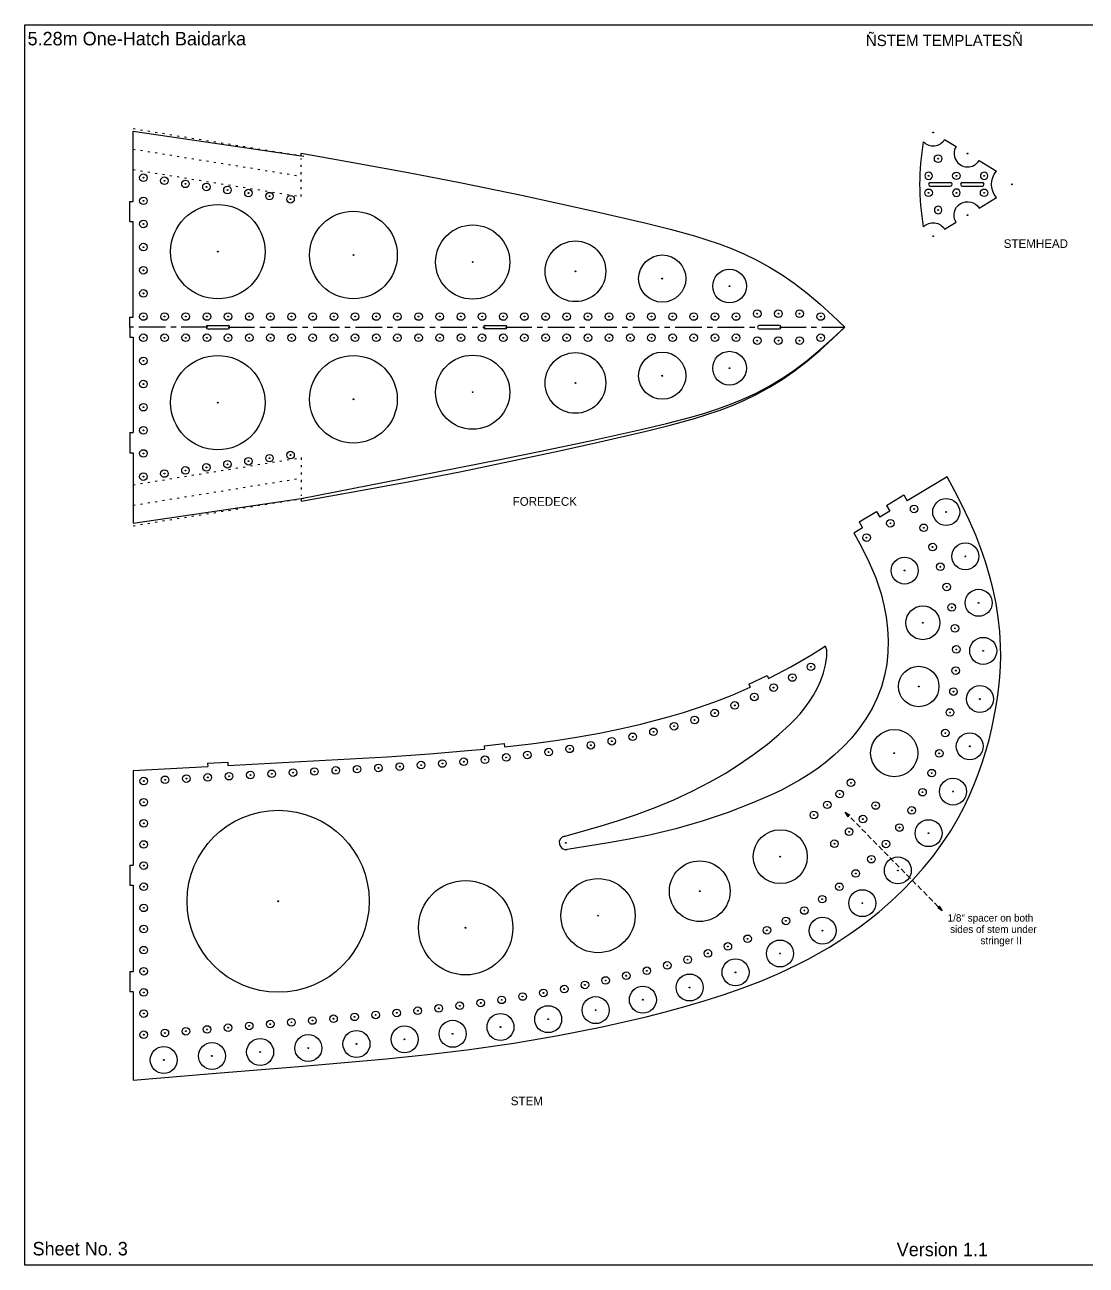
# Model space of a CAD drawing. Extents: x 7.5 to 95.8, y -64.2 to -5.8.
# Drawn here: x 7.5 to 57.5, y -64.2 to -5.8 of the extents above; entities that cross this region are included whole.
import ezdxf

# ---------------------------------------------------------------- set-up
doc = ezdxf.new("R2010")
doc.units = 0
for name, pattern in [('CENTER', [2, 1.25, -0.25, 0.25, -0.25]), ('DOT', [0.25, 0, -0.25]), ('HIDDEN', [0.375, 0.25, -0.125])]:
    doc.linetypes.add(name, pattern=pattern)
for name, color, linetype in [('CENTERS', 7, 'CONTINUOUS'), ('FOREDECK', 7, 'CONTINUOUS'), ('FORMAT', 7, 'CONTINUOUS'), ('MISC_', 7, 'CONTINUOUS'), ('STEM', 7, 'CONTINUOUS'), ('STEMHEAD', 7, 'CONTINUOUS'), ('TEXT', 7, 'CONTINUOUS')]:
    doc.layers.add(name, color=color, linetype=linetype)
doc.styles.get("Standard").update_dxf_attribs({"font": 'txt', "height": 0.2})

msp = doc.modelspace()

# ---------------------------------------------------------------- linework, layer by layer
at = {"layer": 'CENTERS', "color": 3, "linetype": 'CENTER'}
for p, q in [((16.1395, -20.0183, 0.0023), (12.4629, -20.0183, 0.0023)), ((17.092, -20.0183, 0.0023), (29.1976, -20.0183, 0.0023)), ((30.1501, -20.0183, 0.0023), (42.1085, -20.0183, 0.0023)), ((43.061, -20.0183, 0.0023), (46.1422, -20.0183, 0.0023))]:
    msp.add_line(p, q, dxfattribs=at)
at = {"layer": 'CENTERS', "color": 0, "linetype": 'CONTINUOUS'}
for centre in [(50.297, -10.8471), (50.5347, -12.0826), (51.9208, -11.8387), (13.1062, -12.9792, 0.0023), (14.0957, -13.1239, 0.0023), (15.0852, -13.2687, 0.0023), (16.0746, -13.4135, 0.0023), (50.0856, -12.8913), (51.3935, -12.8913), (52.7014, -12.8913), (54.0001, -13.2913), (17.0641, -13.5583, 0.0023), (18.0535, -13.7031, 0.0023), (19.043, -13.8479, 0.0022), (20.0325, -13.9927, 0.0022), (50.0856, -13.6913), (51.3935, -13.6913), (52.7014, -13.6913), (13.1062, -14.069, 0.0007), (50.5347, -14.5001), (13.1062, -15.1589, -0.0009), (51.9208, -14.7439), (50.297, -15.7356), (13.1062, -16.2487, -0.0025), (16.6096, -16.4623, 0.0023), (22.9978, -16.621, 0.0023), (28.6128, -16.9532, 0.0023), (13.1062, -17.3386, -0.0041), (33.4521, -17.3885, 0.0023), (37.5403, -17.7313, 0.0023), (40.7091, -18.0857, 0.0023), (13.1062, -18.4285, -0.0057), (13.1062, -19.5183, 0.0023), (14.1031, -19.5183, -0.0009), (15.1, -19.5183, -0.0008), (16.0969, -19.5183, -0.0007), (17.0937, -19.5183, -0.0006), (18.0906, -19.5183, -0.0005), (19.0875, -19.5183, -0.0004), (20.0844, -19.5183, -0.0003), (21.0812, -19.5183, -0.0002), (22.0781, -19.5183, -0.0001), (23.075, -19.5183), (24.0719, -19.5183, 0.0001), (25.0687, -19.5183, 0.0002), (26.0656, -19.5183, 0.0003), (27.0625, -19.5183, 0.0004), (28.0594, -19.5183, 0.0005), (29.0562, -19.5183, 0.0006), (30.0531, -19.5183, 0.0007), (31.05, -19.5183, 0.0008), (32.0469, -19.5183, 0.0009), (33.0437, -19.5183, 0.001), (34.0406, -19.5183, 0.0011), (35.0375, -19.5183, 0.0012), (36.0344, -19.5183, 0.0013), (37.0312, -19.5183, 0.0014), (38.0281, -19.5183, 0.0015), (39.025, -19.5183, 0.0016), (40.0219, -19.5183, 0.0017), (41.0187, -19.5183, 0.0018), (42.0156, -19.3833, 0.0019), (43.0125, -19.3833, 0.002), (44.0093, -19.3833, 0.0021), (45.0062, -19.5183, 0.0022), (13.1062, -20.5183, 0.0023), (14.1031, -20.5183, -0.0009), (15.1, -20.5183, -0.0008), (16.0969, -20.5183, -0.0007), (17.0937, -20.5183, -0.0006), (18.0906, -20.5183, -0.0005), (19.0875, -20.5183, -0.0004), (20.0844, -20.5183, -0.0003), (21.0812, -20.5183, -0.0002), (22.0781, -20.5183, -0.0001), (23.075, -20.5183), (24.0719, -20.5183, 0.0001), (25.0687, -20.5183, 0.0002), (26.0656, -20.5183, 0.0003), (27.0625, -20.5183, 0.0004), (28.0594, -20.5183, 0.0005), (29.0562, -20.5183, 0.0006), (30.0531, -20.5183, 0.0007), (31.05, -20.5183, 0.0008), (32.0469, -20.5183, 0.0009), (33.0437, -20.5183, 0.001), (34.0406, -20.5183, 0.0011), (35.0375, -20.5183, 0.0012), (36.0344, -20.5183, 0.0013), (37.0312, -20.5183, 0.0014), (38.0281, -20.5183, 0.0015), (39.025, -20.5183, 0.0016), (40.0219, -20.5183, 0.0017), (41.0187, -20.5183, 0.0018), (42.0156, -20.6533, 0.0019), (43.0125, -20.6533, 0.002), (44.0093, -20.6533, 0.0021), (45.0062, -20.5183, 0.0022), (13.1062, -21.6082, -0.0057), (40.7091, -21.9509, 0.0023), (13.1062, -22.698, -0.0041), (33.4521, -22.6481, 0.0023), (37.5403, -22.3053, 0.0023), (28.6128, -23.0834, 0.0023), (13.1062, -23.7879, -0.0025), (16.6096, -23.5743, 0.0023), (22.9978, -23.4156, 0.0023), (13.1062, -24.8777, -0.0009), (13.1062, -25.9676, 0.0007), (19.043, -26.1887, 0.0022), (20.0325, -26.0439, 0.0022), (15.0852, -26.7679, 0.0023), (16.0746, -26.6231, 0.0023), (17.0641, -26.4783, 0.0023), (18.0535, -26.3335, 0.0023), (13.1062, -27.0575, 0.0023), (14.0957, -26.9127, 0.0023), (49.4036, -28.5821, 0.0023), (50.9138, -28.7249, 0.0023), (48.2834, -29.2572, 0.0006), (49.8569, -29.4694, 0.0023), (47.1632, -29.9323, 0.0006), (50.2728, -30.3747, 0.0023), (51.8157, -30.8148, 0.0023), (48.9535, -31.4817, 0.0023), (50.637, -31.302, 0.0023), (50.94, -32.2511, 0.0023), (51.1732, -33.2196, 0.0023), (52.4395, -33.001, 0.0023), (49.8132, -33.9439, 0.0023), (51.3267, -34.2038, 0.0023), (51.39, -35.1978, 0.0023), (52.6556, -35.2645, 0.0023), (44.5417, -36.0169, 0.0023), (51.3613, -36.1935, 0.0023), (43.6702, -36.5201, 0.0023), (42.7832, -36.9956, 0.0023), (49.6194, -36.9422, 0.0023), (51.2567, -37.1842, 0.0023), (40.953, -37.8321, 0.0023), (41.8769, -37.433, 0.0023), (52.5018, -37.5337, 0.0023), (39.062, -38.5203, 0.0023), (40.014, -38.194, 0.0023), (51.0927, -38.1669, 0.0023), (37.1279, -39.0767, 0.0023), (38.0993, -38.8135, 0.0023), (50.8713, -39.1382, 0.0023), (34.1769, -39.7123, 0.0023), (35.1655, -39.5237, 0.0023), (36.1495, -39.3126, 0.0023), (30.1928, -40.2844, 0.0023), (31.1921, -40.165, 0.0023), (32.1895, -40.0309, 0.0023), (33.1847, -39.8806, 0.0023), (48.467, -40.0804, 0.0023), (50.5861, -40.0928, 0.0023), (52.0234, -39.7578, 0.0023), (22.1655, -40.8922, 0.0023), (23.1704, -40.8365, 0.0023), (24.1751, -40.7779, 0.0023), (25.1795, -40.715, 0.0023), (26.1836, -40.6462, 0.0023), (27.1872, -40.5702, 0.0023), (28.19, -40.4856, 0.0023), (29.192, -40.3908, 0.0023), (13.1216, -41.396, 0.0023), (14.1264, -41.3385, 0.0023), (15.1312, -41.2812, 0.0023), (16.136, -41.2241, 0.0023), (17.1408, -41.1673, 0.0023), (18.1457, -41.1111, 0.0023), (19.1506, -41.0554, 0.0023), (20.1555, -41.0005, 0.0023), (21.1605, -40.9464, 0.0023), (46.4291, -41.479, 0.0023), (50.2307, -41.0234, 0.0023), (45.8978, -42.0109, 0.0023), (49.7993, -41.9212, 0.0023), (51.2338, -41.8905, 0.0023), (13.1216, -42.3916, 0.0023), (45.3144, -42.5165, 0.0023), (47.5865, -42.5482, 0.0023), (44.6851, -42.995, 0.0023), (46.9893, -43.1855, 0.0023), (49.291, -42.7779, 0.0023), (13.1216, -43.3871, 0.0023), (46.3424, -43.785, 0.0023), (48.7139, -43.5899, 0.0023), (13.1216, -44.3827, 0.0023), (33.0053, -44.3033, 0.0023), (45.6515, -44.3466, 0.0023), (48.0771, -44.3559, 0.0023), (50.0823, -43.851, 0.0023), (43.0986, -44.9591, 0.0023), (13.1216, -45.3783, 0.0023), (47.3884, -45.0758, 0.0023), (46.6546, -45.7496, 0.0023), (48.6355, -45.6064, 0.0023), (13.1216, -46.3739, 0.0023), (39.3045, -46.5856, 0.0023), (45.8813, -46.3777, 0.0023), (19.4508, -47.0583, 0.0023), (45.0725, -46.9595, 0.0023), (46.963, -47.1483, 0.0023), (13.1216, -47.3694, 0.0023), (34.5155, -47.7363, 0.0023), (44.2322, -47.4948, 0.0023), (13.1216, -48.365, 0.0023), (28.2798, -48.3053, 0.0023), (42.4715, -48.4262, 0.0023), (43.364, -47.9835, 0.0023), (45.0927, -48.4435, 0.0023), (41.5588, -48.8258, 0.0023), (13.1216, -49.3606, 0.0023), (39.6885, -49.5125, 0.0023), (40.63, -49.1864, 0.0023), (37.7784, -50.0801, 0.0023), (38.7372, -49.8088, 0.0023), (13.1216, -50.3562, 0.0023), (34.8745, -50.7882, 0.0023), (35.8459, -50.5663, 0.0023), (36.8141, -50.3311, 0.0023), (40.9915, -50.4075, 0.0023), (13.1216, -51.3517, 0.0023), (31.9436, -51.3747, 0.0023), (32.9231, -51.1922, 0.0023), (33.9002, -50.9967, 0.0023), (38.8299, -51.1202, 0.0023), (28.0045, -51.9797, 0.0023), (28.992, -51.8468, 0.0023), (29.9778, -51.7018, 0.0023), (30.9617, -51.5445, 0.0023), (36.6275, -51.6961, 0.0023), (13.1216, -52.3473, 0.0023), (22.0577, -52.5903, 0.0023), (23.0503, -52.5031, 0.0023), (24.0426, -52.4121, 0.0023), (25.0343, -52.3159, 0.0023), (26.0254, -52.2127, 0.0023), (27.0155, -52.1012, 0.0023), (34.4043, -52.186, 0.0023), (15.1077, -53.1792, 0.0023), (16.1007, -53.0963, 0.0023), (17.0936, -53.0128, 0.0023), (18.0864, -52.9286, 0.0023), (19.0793, -52.8442, 0.0023), (20.0721, -52.7597, 0.0023), (21.0649, -52.6753, 0.0023), (29.9218, -52.9837, 0.0023), (32.1678, -52.6114, 0.0023), (13.1216, -53.3429, 0.0023), (14.1147, -53.2613, 0.0023), (25.4057, -53.5605, 0.0023), (27.6674, -53.3004, 0.0023), (16.3328, -54.3425, 0.0023), (18.602, -54.1576, 0.0023), (20.8712, -53.9732, 0.0023), (23.1395, -53.7787, 0.0023), (14.0641, -54.5324, 0.0023)]:
    msp.add_circle(centre, 0.0198, dxfattribs=at)
at = {"layer": 'FOREDECK', "color": 0, "linetype": 'CONTINUOUS'}
for p, q in [((12.6216, -14.0966, 0.0023), (12.6216, -10.7924, 0.0023)), ((12.6216, -10.7924, 0.0023), (20.5422, -11.9522, 0.0022)), ((20.5422, -11.9522, 0.0022), (20.5422, -11.8278, 0.0022)), ((12.4629, -15.0491, 0.0023), (12.4632, -14.0966, 0.0023)), ((12.4632, -14.0966, 0.0023), (12.6216, -14.0966, 0.0023)), ((12.4629, -15.0491, 0.0023), (12.6216, -15.0491, 0.0023)), ((12.6216, -19.5421, 0.0023), (12.6216, -15.0491, 0.0023)), ((12.4629, -20.0183, 0.0023), (12.4629, -19.5421, 0.0023)), ((12.4629, -19.5421, 0.0023), (12.6216, -19.5421, 0.0023)), ((12.4629, -20.0183, 0.0023), (12.4629, -20.4946, 0.0023)), ((16.1395, -19.9389, 0.0023), (17.092, -19.9389, 0.0023)), ((16.1395, -20.0977, 0.0023), (17.092, -20.0977, 0.0023)), ((29.1976, -19.9389, 0.0023), (30.1501, -19.9389, 0.0023)), ((30.1501, -20.0977, 0.0023), (29.1976, -20.0977, 0.0023)), ((43.061, -19.9389, 0.0023), (42.1085, -19.9389, 0.0023)), ((42.1085, -20.0977, 0.0023), (43.061, -20.0977, 0.0023)), ((12.4629, -20.4946, 0.0023), (12.6216, -20.4946, 0.0023)), ((12.6216, -20.4946, 0.0023), (12.6216, -24.9875, 0.0023)), ((12.4629, -24.9875, 0.0023), (12.6216, -24.9875, 0.0023)), ((12.4629, -24.9875, 0.0023), (12.4632, -25.94, 0.0023)), ((12.4632, -25.94, 0.0023), (12.6216, -25.94, 0.0023)), ((12.6216, -25.94, 0.0023), (12.6216, -29.2443, 0.0023)), ((12.6216, -29.2443, 0.0023), (20.5422, -28.0844, 0.0022)), ((20.5422, -28.0844, 0.0022), (20.5422, -28.2089, 0.0022))]:
    msp.add_line(p, q, dxfattribs=at)
for points in [[(20.5422, -11.8278, 0.0022), (22.7094, -12.2106, 0.0022), (25.5772, -12.7391, 0.0016), (28.0826, -13.2265, 0.0011), (30.9115, -13.8095, 0.0018), (32.4767, -14.1458, 0.0023), (34.3922, -14.5683, 0.0024), (36.789, -15.1234, 0.0022), (37.9182, -15.4039, 0.0021), (39.0565, -15.7186, 0.0022), (39.6423, -15.9, 0.0023), (40.2265, -16.099, 0.0024), (40.8069, -16.3191, 0.0024), (41.3813, -16.5636, 0.0022), (41.9949, -16.8596, 0.0018), (42.5959, -17.1879, 0.0013), (43.1814, -17.5481, 0.0007), (43.7482, -17.9396, 0.0004), (44.3715, -18.4236, 0.0005), (44.9735, -18.938, 0.0009), (45.5614, -19.4729, 0.0016), (46.1422, -20.0183, 0.0023)], [(20.5422, -28.2089, 0.0022), (22.7094, -27.826, 0.0022), (25.5772, -27.2975, 0.0016), (28.0826, -26.8102, 0.0011), (30.9115, -26.2271, 0.0018), (32.4767, -25.8908, 0.0023), (34.3922, -25.4683, 0.0024), (36.789, -24.9132, 0.0022), (37.9182, -24.6327, 0.0021), (39.0565, -24.318, 0.0022), (39.6423, -24.1366, 0.0023), (40.2265, -23.9376, 0.0024), (40.8069, -23.7176, 0.0024), (41.3813, -23.4731, 0.0022), (41.9949, -23.1771, 0.0018), (42.5959, -22.8487, 0.0013), (43.1814, -22.4885, 0.0007), (43.7482, -22.097, 0.0004), (44.3715, -21.613, 0.0005), (44.9735, -21.0987, 0.0009), (45.5614, -20.5638, 0.0016), (46.1422, -20.0183, 0.0023)]]:
    msp.add_polyline3d(points, dxfattribs=at)
for centre, radius in [((13.1062, -12.9792, 0.0023), 0.1786), ((14.0957, -13.1239, 0.0023), 0.1786), ((15.0852, -13.2687, 0.0023), 0.1786), ((16.0746, -13.4135, 0.0023), 0.1786), ((17.0641, -13.5583, 0.0023), 0.1786), ((13.1062, -14.069, 0.0007), 0.1786), ((18.0535, -13.7031, 0.0023), 0.1786), ((19.043, -13.8479, 0.0022), 0.1786), ((20.0325, -13.9927, 0.0022), 0.1786), ((16.6096, -16.4623, 0.0023), 2.2225), ((22.9978, -16.621, 0.0023), 2.0638), ((13.1062, -15.1589, -0.0009), 0.1786), ((28.6128, -16.9532, 0.0023), 1.7463), ((13.1062, -16.2487, -0.0025), 0.1786), ((33.4521, -17.3885, 0.0023), 1.4287), ((37.5403, -17.7313, 0.0023), 1.1113), ((13.1062, -17.3386, -0.0041), 0.1786), ((40.7091, -18.0857, 0.0023), 0.7937), ((13.1062, -18.4285, -0.0057), 0.1786), ((42.0156, -19.3833, 0.0019), 0.1786), ((43.0125, -19.3833, 0.002), 0.1786), ((44.0093, -19.3833, 0.0021), 0.1786), ((13.1062, -19.5183, 0.0023), 0.1786), ((14.1031, -19.5183, -0.0009), 0.1786), ((15.1, -19.5183, -0.0008), 0.1786), ((16.0969, -19.5183, -0.0007), 0.1786), ((17.0937, -19.5183, -0.0006), 0.1786), ((18.0906, -19.5183, -0.0005), 0.1786), ((19.0875, -19.5183, -0.0004), 0.1786), ((20.0844, -19.5183, -0.0003), 0.1786), ((21.0812, -19.5183, -0.0002), 0.1786), ((22.0781, -19.5183, -0.0001), 0.1786), ((23.075, -19.5183), 0.1786), ((24.0719, -19.5183, 0.0001), 0.1786), ((25.0687, -19.5183, 0.0002), 0.1786), ((26.0656, -19.5183, 0.0003), 0.1786), ((27.0625, -19.5183, 0.0004), 0.1786), ((28.0594, -19.5183, 0.0005), 0.1786), ((29.0562, -19.5183, 0.0006), 0.1786), ((30.0531, -19.5183, 0.0007), 0.1786), ((31.05, -19.5183, 0.0008), 0.1786), ((32.0469, -19.5183, 0.0009), 0.1786), ((33.0437, -19.5183, 0.001), 0.1786), ((34.0406, -19.5183, 0.0011), 0.1786), ((35.0375, -19.5183, 0.0012), 0.1786), ((36.0344, -19.5183, 0.0013), 0.1786), ((37.0312, -19.5183, 0.0014), 0.1786), ((38.0281, -19.5183, 0.0015), 0.1786), ((39.025, -19.5183, 0.0016), 0.1786), ((40.0219, -19.5183, 0.0017), 0.1786), ((41.0187, -19.5183, 0.0018), 0.1786), ((45.0062, -19.5183, 0.0022), 0.1786), ((13.1062, -20.5183, 0.0023), 0.1786), ((14.1031, -20.5183, -0.0009), 0.1786), ((15.1, -20.5183, -0.0008), 0.1786), ((16.0969, -20.5183, -0.0007), 0.1786), ((17.0937, -20.5183, -0.0006), 0.1786), ((18.0906, -20.5183, -0.0005), 0.1786), ((19.0875, -20.5183, -0.0004), 0.1786), ((20.0844, -20.5183, -0.0003), 0.1786), ((21.0812, -20.5183, -0.0002), 0.1786), ((22.0781, -20.5183, -0.0001), 0.1786), ((23.075, -20.5183), 0.1786), ((24.0719, -20.5183, 0.0001), 0.1786), ((25.0687, -20.5183, 0.0002), 0.1786), ((26.0656, -20.5183, 0.0003), 0.1786), ((27.0625, -20.5183, 0.0004), 0.1786), ((28.0594, -20.5183, 0.0005), 0.1786), ((29.0562, -20.5183, 0.0006), 0.1786), ((30.0531, -20.5183, 0.0007), 0.1786), ((31.05, -20.5183, 0.0008), 0.1786), ((32.0469, -20.5183, 0.0009), 0.1786), ((33.0437, -20.5183, 0.001), 0.1786), ((34.0406, -20.5183, 0.0011), 0.1786), ((35.0375, -20.5183, 0.0012), 0.1786), ((36.0344, -20.5183, 0.0013), 0.1786), ((37.0312, -20.5183, 0.0014), 0.1786), ((38.0281, -20.5183, 0.0015), 0.1786), ((39.025, -20.5183, 0.0016), 0.1786), ((40.0219, -20.5183, 0.0017), 0.1786), ((41.0187, -20.5183, 0.0018), 0.1786), ((45.0062, -20.5183, 0.0022), 0.1786), ((42.0156, -20.6533, 0.0019), 0.1786), ((43.0125, -20.6533, 0.002), 0.1786), ((44.0093, -20.6533, 0.0021), 0.1786), ((13.1062, -21.6082, -0.0057), 0.1786), ((16.6096, -23.5743, 0.0023), 2.2225), ((22.9978, -23.4156, 0.0023), 2.0638), ((28.6128, -23.0834, 0.0023), 1.7463), ((33.4521, -22.6481, 0.0023), 1.4287), ((37.5403, -22.3053, 0.0023), 1.1113), ((40.7091, -21.9509, 0.0023), 0.7937), ((13.1062, -22.698, -0.0041), 0.1786), ((13.1062, -23.7879, -0.0025), 0.1786), ((13.1062, -24.8777, -0.0009), 0.1786), ((13.1062, -25.9676, 0.0007), 0.1786), ((18.0535, -26.3335, 0.0023), 0.1786), ((19.043, -26.1887, 0.0022), 0.1786), ((20.0325, -26.0439, 0.0022), 0.1786), ((14.0957, -26.9127, 0.0023), 0.1786), ((15.0852, -26.7679, 0.0023), 0.1786), ((16.0746, -26.6231, 0.0023), 0.1786), ((17.0641, -26.4783, 0.0023), 0.1786), ((13.1062, -27.0575, 0.0023), 0.1786)]:
    msp.add_circle(centre, radius, dxfattribs=at)
for centre, start, end in [((16.1395, -20.0183, 0.0023), 90, 270), ((17.092, -20.0183, 0.0023), 270, 90), ((29.1976, -20.0183, 0.0023), 90, 270), ((30.1501, -20.0183, 0.0023), 270, 90), ((42.1085, -20.0183, 0.0023), 90, 270), ((43.061, -20.0183, 0.0023), 270, 90)]:
    msp.add_arc(centre, 0.0794, start, end, dxfattribs=at)
at = {"layer": 'FORMAT', "color": 0, "linetype": 'CONTINUOUS'}
for p, q in [((7.5188, -5.7785), (95.7838, -5.7785)), ((7.5188, -64.1985), (7.5188, -5.7785)), ((95.7838, -64.1985), (7.5188, -64.1985))]:
    msp.add_line(p, q, dxfattribs=at)
at = {"layer": 'MISC_', "color": 6, "linetype": 'DOT'}
for p, q in [((12.6216, -10.6663, 0.0023), (20.6937, -11.9669, 0.0022)), ((12.6216, -11.6311, 0.0023), (20.5422, -12.9073, 0.0022)), ((20.5422, -13.872, 0.0023), (20.5422, -12.0792, 0.0022)), ((12.6216, -12.5959, 0.0023), (20.5422, -13.872, 0.0022)), ((12.6216, -27.4408, 0.0023), (20.5422, -26.1646, 0.0022)), ((20.5422, -26.1646, 0.0023), (20.5422, -27.9574, 0.0022)), ((12.6216, -28.4055, 0.0023), (20.5422, -27.1294, 0.0022)), ((12.6216, -29.3703, 0.0023), (20.6937, -28.0697, 0.0022))]:
    msp.add_line(p, q, dxfattribs=at)
at = {"layer": 'MISC_', "color": 0, "linetype": 'CONTINUOUS'}
msp.add_polyline3d([(20.5422, -28.0819, 0.0022), (22.1422, -27.7749, 0.0024), (26.9422, -26.8373, 0.0016), (29.9718, -26.2313, 0.0022), (31.7422, -25.8713, 0.0026), (34.1455, -25.3722, 0.0026), (36.5422, -24.8465, 0.0023), (37.7461, -24.5627, 0.0022), (38.9422, -24.2479, 0.0023), (39.5519, -24.0677, 0.0024), (40.1564, -23.8706, 0.0024), (40.7538, -23.6533, 0.0024), (41.3422, -23.4122, 0.0022), (41.968, -23.1207, 0.0018), (42.5783, -22.7976, 0.0013), (43.1706, -22.4435, 0.0007), (43.7422, -22.0586, 0.0004), (44.369, -21.5831, 0.0005), (44.9728, -21.0779, 0.0009), (45.5613, -20.5531, 0.0016), (46.1422, -20.0183, 0.0023)], dxfattribs=at)
at = {"layer": 'STEM', "color": 0, "linetype": 'CONTINUOUS'}
for p, q in [((50.9583, -27.0614, 0.0006), (49.0775, -28.1948, 0.0006)), ((48.0972, -28.4135, 0.0006), (48.913, -27.9218, 0.0006)), ((48.913, -27.9218, 0.0006), (49.0775, -28.1948, 0.0006)), ((48.0972, -28.4135, 0.0006), (48.2617, -28.6865, 0.0006)), ((46.8086, -29.19, 0.0006), (47.6244, -28.6984, 0.0006)), ((46.8086, -29.19, 0.0006), (46.9731, -29.463, 0.0006)), ((47.6244, -28.6984, 0.0006), (47.7889, -28.9714, 0.0006)), ((48.2617, -28.6865, 0.0006), (47.7889, -28.9714, 0.0006)), ((48.2617, -28.6865, 0.0006), (47.7889, -28.9714, 0.0006)), ((46.9731, -29.463, 0.0006), (46.5567, -29.714, 0.0006)), ((41.6213, -36.8365, 0.0023), (42.4805, -36.4253, 0.0023)), ((42.4805, -36.4253, 0.0023), (42.5519, -36.5674, 0.0023)), ((41.6213, -36.8365, 0.0023), (41.6871, -36.9813, 0.0023)), ((29.1501, -39.7356, 0.0023), (30.0973, -39.635, 0.0023)), ((30.0973, -39.635, 0.0023), (30.1147, -39.792, 0.0023)), ((29.1501, -39.7356, 0.0023), (29.1669, -39.8935, 0.0023)), ((16.1272, -40.5546, 0.0023), (17.0782, -40.5009, 0.0023)), ((16.1272, -40.5546, 0.0023), (16.1354, -40.7113, 0.0023)), ((17.0782, -40.5009, 0.0023), (17.0866, -40.6613, 0.0023)), ((12.6216, -40.896, 0.0023), (12.6216, -45.3525, 0.0023)), ((12.4624, -45.3525, 0.0023), (12.4624, -46.305, 0.0023)), ((12.4624, -45.3525, 0.0023), (12.6216, -45.3525, 0.0023)), ((12.4624, -46.305, 0.0023), (12.6216, -46.305, 0.0023)), ((12.6216, -46.305, 0.0023), (12.6216, -50.3619, 0.0023)), ((12.4624, -50.3619, 0.0023), (12.4624, -51.3144, 0.0023)), ((12.4624, -50.3619, 0.0023), (12.6216, -50.3619, 0.0023)), ((12.4624, -51.3144, 0.0023), (12.6216, -51.3144, 0.0023)), ((12.6216, -51.3144, 0.0023), (12.6216, -55.4817, 0.0023))]:
    msp.add_line(p, q, dxfattribs=at)
for points in [[(12.6216, -55.4817, 0.0023), (16.3437, -55.174, 0.0023), (20.6117, -54.8194, 0.0023), (22.5763, -54.6524, 0.0023), (24.5398, -54.4731, 0.0023), (26.5004, -54.2711, 0.0023), (28.4565, -54.0357, 0.0023), (30.5485, -53.7357, 0.0023), (32.6327, -53.3817, 0.0023), (33.6717, -53.1834, 0.0023), (34.7085, -52.9703, 0.0023), (35.743, -52.742, 0.0023), (36.7752, -52.4981, 0.0023), (37.6931, -52.2667, 0.0023), (38.6073, -52.0196, 0.0023), (39.5157, -51.7539, 0.0023), (40.4166, -51.4665, 0.0023), (41.308, -51.1545, 0.0023), (42.188, -50.815, 0.0023), (43.0547, -50.445, 0.0023), (43.9062, -50.0416, 0.0023), (44.4151, -49.7791, 0.0023), (44.9172, -49.503, 0.0023), (45.4117, -49.2131, 0.0023), (45.8982, -48.9093, 0.0023), (46.376, -48.5914, 0.0023), (46.8444, -48.2593, 0.0023), (47.303, -47.9127, 0.0023), (47.7512, -47.5515, 0.0023), (48.3035, -47.0722, 0.0023), (48.8359, -46.5698, 0.0023), (49.3463, -46.045, 0.0023), (49.8327, -45.4984, 0.0023), (50.2929, -44.9307, 0.0023), (50.7249, -44.3425, 0.0023), (51.1265, -43.7345, 0.0023), (51.4958, -43.1075, 0.0023), (51.7576, -42.6109, 0.0023), (51.9995, -42.1043, 0.0023), (52.222, -41.5886, 0.0023), (52.4256, -41.0646, 0.0023), (52.611, -40.5334, 0.0023), (52.7787, -39.9958, 0.0023), (52.9294, -39.4527, 0.0023), (53.0634, -38.9051, 0.0023), (53.2572, -37.9446, 0.0023), (53.3338, -37.4611, 0.0023), (53.3957, -36.9761, 0.0023), (53.4419, -36.4898, 0.0023), (53.4717, -36.0026, 0.0023), (53.4841, -35.515, 0.0023), (53.4783, -35.0272, 0.0023), (53.4397, -34.3594, 0.0023), (53.3668, -33.6935, 0.0023), (53.2615, -33.0309, 0.0023), (53.1252, -32.3728, 0.0023), (52.9597, -31.7208, 0.0023), (52.7667, -31.0761, 0.0023), (52.5478, -30.4403, 0.0023), (52.3047, -29.8147, 0.0023), (51.9987, -29.1106, 0.0023), (51.6687, -28.4189, 0.0023), (51.32, -27.7368, 0.0023), (50.9583, -27.0614, 0.0023)], [(46.5645, -29.7086, 0.0023), (46.9403, -30.4019, 0.0023), (47.2871, -31.1081, 0.0023), (47.5925, -31.8327, 0.0023), (47.7258, -32.2036, 0.0023), (47.8441, -32.5813, 0.0023), (47.9811, -33.1185, 0.0023), (48.084, -33.6662, 0.0023), (48.1506, -34.2206, 0.0023), (48.1787, -34.7779, 0.0023), (48.1662, -35.3342, 0.0023), (48.111, -35.8857, 0.0023), (48.0109, -36.4286, 0.0023), (47.8639, -36.9589, 0.0023), (47.665, -37.482, 0.0023), (47.4195, -37.9867, 0.0023), (47.1316, -38.4716, 0.0023), (46.8057, -38.9351, 0.0023), (46.446, -39.3758, 0.0023), (46.0566, -39.7921, 0.0023), (45.6419, -40.1827, 0.0023), (45.206, -40.546, 0.0023), (44.8169, -40.8362, 0.0023), (44.4165, -41.1067, 0.0023), (44.0059, -41.3594, 0.0023), (43.5862, -41.5959, 0.0023), (43.1586, -41.8179, 0.0023), (42.7244, -42.0271, 0.0023), (41.8403, -42.414, 0.0023), (40.6415, -42.8787, 0.0023), (39.4229, -43.2887, 0.0023), (38.1879, -43.6439, 0.0023), (36.9399, -43.9437, 0.0023), (35.9771, -44.1374, 0.0023), (35.0099, -44.3077, 0.0023), (33.0675, -44.6146, 0.0023)], [(32.9074, -44.0012, 0.0023), (34.624, -43.5162, 0.0023), (35.4766, -43.2563, 0.0023), (36.3226, -42.9751, 0.0023), (37.2146, -42.6448, 0.0023), (38.0934, -42.2801, 0.0023), (38.9555, -41.8793, 0.0023), (39.7977, -41.4405, 0.0023), (40.4974, -41.0355, 0.0023), (41.18, -40.602, 0.0023), (41.8451, -40.1405, 0.0023), (42.4925, -39.6516, 0.0023), (43.035, -39.2063, 0.0023), (43.5518, -38.7331, 0.0023), (43.7967, -38.4837, 0.0023), (44.0307, -38.2243, 0.0023), (44.2521, -37.9541, 0.0023), (44.4594, -37.672, 0.0023), (44.6682, -37.3486, 0.0023), (44.8537, -37.0115, 0.0023), (45.0114, -36.662, 0.0023), (45.1367, -36.3019, 0.0023), (45.2293, -35.9191, 0.0023), (45.2877, -35.5254, 0.0023), (45.2987, -35.3789, 0.0023), (45.2877, -35.2352, 0.0023), (45.2575, -35.1314, 0.0023), (45.216, -35.0297, 0.0023)], [(42.5519, -36.5674, 0.0023), (42.6046, -36.5408, 0.0023), (43.5963, -36.0119, 0.0023), (44.5672, -35.4453, 0.0023), (45.216, -35.0456, 0.0023)], [(30.1147, -39.792, 0.0023), (31.3687, -39.642, 0.0023), (32.6199, -39.468, 0.0023), (33.6036, -39.3114, 0.0023), (34.5842, -39.1353, 0.0023), (35.5605, -38.9374, 0.0023), (36.5318, -38.7153, 0.0023), (37.8745, -38.3616, 0.0023), (38.5402, -38.164, 0.0023), (39.2014, -37.9518, 0.0023), (40.0188, -37.6654, 0.0023), (40.8265, -37.3523, 0.0023), (41.6871, -36.9813, 0.0023)], [(17.0866, -40.6613, 0.0023), (20.5136, -40.4812, 0.0023), (24.5846, -40.253, 0.0023), (26.5823, -40.1156, 0.0023), (28.578, -39.9482, 0.0023), (29.1667, -39.8915, 0.0023)], [(12.6216, -40.896, 0.0023), (16.1354, -40.7113, 0.0023)]]:
    msp.add_polyline3d(points, dxfattribs=at)
for centre, radius in [((49.4036, -28.5821, 0.0023), 0.1786), ((50.9138, -28.7249, 0.0023), 0.635), ((48.2834, -29.2572, 0.0006), 0.1786), ((47.1632, -29.9323, 0.0006), 0.1786), ((49.8569, -29.4694, 0.0023), 0.1786), ((50.2728, -30.3747, 0.0023), 0.1786), ((51.8157, -30.8148, 0.0023), 0.635), ((48.9535, -31.4817, 0.0023), 0.635), ((50.637, -31.302, 0.0023), 0.1786), ((50.94, -32.2511, 0.0023), 0.1786), ((52.4395, -33.001, 0.0023), 0.635), ((49.8132, -33.9439, 0.0023), 0.7937), ((51.1732, -33.2196, 0.0023), 0.1786), ((51.3267, -34.2038, 0.0023), 0.1786), ((51.39, -35.1978, 0.0023), 0.1786), ((52.6556, -35.2645, 0.0023), 0.635), ((44.5417, -36.0169, 0.0023), 0.1786), ((49.6194, -36.9422, 0.0023), 0.9525), ((51.3613, -36.1935, 0.0023), 0.1786), ((43.6702, -36.5201, 0.0023), 0.1786), ((41.8769, -37.433, 0.0023), 0.1786), ((42.7832, -36.9956, 0.0023), 0.1786), ((51.2567, -37.1842, 0.0023), 0.1786), ((52.5018, -37.5337, 0.0023), 0.635), ((40.953, -37.8321, 0.0023), 0.1786), ((39.062, -38.5203, 0.0023), 0.1786), ((40.014, -38.194, 0.0023), 0.1786), ((51.0927, -38.1669, 0.0023), 0.1786), ((36.1495, -39.3126, 0.0023), 0.1786), ((37.1279, -39.0767, 0.0023), 0.1786), ((38.0993, -38.8135, 0.0023), 0.1786), ((48.467, -40.0804, 0.0023), 1.1113), ((50.8713, -39.1382, 0.0023), 0.1786), ((52.0234, -39.7578, 0.0023), 0.635), ((33.1847, -39.8806, 0.0023), 0.1786), ((34.1769, -39.7123, 0.0023), 0.1786), ((35.1655, -39.5237, 0.0023), 0.1786), ((28.19, -40.4856, 0.0023), 0.1786), ((29.192, -40.3908, 0.0023), 0.1786), ((30.1928, -40.2844, 0.0023), 0.1786), ((31.1921, -40.165, 0.0023), 0.1786), ((32.1895, -40.0309, 0.0023), 0.1786), ((50.5861, -40.0928, 0.0023), 0.1786), ((19.1506, -41.0554, 0.0023), 0.1786), ((20.1555, -41.0005, 0.0023), 0.1786), ((21.1605, -40.9464, 0.0023), 0.1786), ((22.1655, -40.8922, 0.0023), 0.1786), ((23.1704, -40.8365, 0.0023), 0.1786), ((24.1751, -40.7779, 0.0023), 0.1786), ((25.1795, -40.715, 0.0023), 0.1786), ((26.1836, -40.6462, 0.0023), 0.1786), ((27.1872, -40.5702, 0.0023), 0.1786), ((50.2307, -41.0234, 0.0023), 0.1786), ((13.1216, -41.396, 0.0023), 0.1786), ((14.1264, -41.3385, 0.0023), 0.1786), ((15.1312, -41.2812, 0.0023), 0.1786), ((16.136, -41.2241, 0.0023), 0.1786), ((17.1408, -41.1673, 0.0023), 0.1786), ((18.1457, -41.1111, 0.0023), 0.1786), ((46.4291, -41.479, 0.0023), 0.1786), ((51.2338, -41.8905, 0.0023), 0.635), ((45.8978, -42.0109, 0.0023), 0.1786), ((49.7993, -41.9212, 0.0023), 0.1786), ((13.1216, -42.3916, 0.0023), 0.1786), ((45.3144, -42.5165, 0.0023), 0.1786), ((47.5865, -42.5482, 0.0023), 0.1786), ((49.291, -42.7779, 0.0023), 0.1786), ((13.1216, -43.3871, 0.0023), 0.1786), ((19.4508, -47.0583, 0.0023), 4.2862), ((44.6851, -42.995, 0.0023), 0.1786), ((46.9893, -43.1855, 0.0023), 0.1786), ((50.0823, -43.851, 0.0023), 0.635), ((43.0986, -44.9591, 0.0023), 1.27), ((46.3424, -43.785, 0.0023), 0.1786), ((48.7139, -43.5899, 0.0023), 0.1786), ((13.1216, -44.3827, 0.0023), 0.1786), ((45.6515, -44.3466, 0.0023), 0.1786), ((48.0771, -44.3559, 0.0023), 0.1786), ((47.3884, -45.0758, 0.0023), 0.1786), ((48.6355, -45.6064, 0.0023), 0.635), ((13.1216, -45.3783, 0.0023), 0.1786), ((39.3045, -46.5856, 0.0023), 1.4287), ((28.2798, -48.3053, 0.0023), 2.2225), ((34.5155, -47.7363, 0.0023), 1.7463), ((46.6546, -45.7496, 0.0023), 0.1786), ((13.1216, -46.3739, 0.0023), 0.1786), ((45.8813, -46.3777, 0.0023), 0.1786), ((46.963, -47.1483, 0.0023), 0.635), ((13.1216, -47.3694, 0.0023), 0.1786), ((44.2322, -47.4948, 0.0023), 0.1786), ((45.0725, -46.9595, 0.0023), 0.1786), ((43.364, -47.9835, 0.0023), 0.1786), ((45.0927, -48.4435, 0.0023), 0.635), ((13.1216, -48.365, 0.0023), 0.1786), ((42.4715, -48.4262, 0.0023), 0.1786), ((40.63, -49.1864, 0.0023), 0.1786), ((41.5588, -48.8258, 0.0023), 0.1786), ((43.0864, -49.5177, 0.0023), 0.635), ((13.1216, -49.3606, 0.0023), 0.1786), ((38.7372, -49.8088, 0.0023), 0.1786), ((39.6885, -49.5125, 0.0023), 0.1786), ((13.1216, -50.3562, 0.0023), 0.1786), ((36.8141, -50.3311, 0.0023), 0.1786), ((37.7784, -50.0801, 0.0023), 0.1786), ((40.9915, -50.4075, 0.0023), 0.635), ((33.9002, -50.9967, 0.0023), 0.1786), ((34.8745, -50.7882, 0.0023), 0.1786), ((35.8459, -50.5663, 0.0023), 0.1786), ((38.8299, -51.1202, 0.0023), 0.635), ((13.1216, -51.3517, 0.0023), 0.1786), ((30.9617, -51.5445, 0.0023), 0.1786), ((31.9436, -51.3747, 0.0023), 0.1786), ((32.9231, -51.1922, 0.0023), 0.1786), ((36.6275, -51.6961, 0.0023), 0.635), ((27.0155, -52.1012, 0.0023), 0.1786), ((28.0045, -51.9797, 0.0023), 0.1786), ((28.992, -51.8468, 0.0023), 0.1786), ((29.9778, -51.7018, 0.0023), 0.1786), ((32.1678, -52.6114, 0.0023), 0.635), ((34.4043, -52.186, 0.0023), 0.635), ((13.1216, -52.3473, 0.0023), 0.1786), ((21.0649, -52.6753, 0.0023), 0.1786), ((22.0577, -52.5903, 0.0023), 0.1786), ((23.0503, -52.5031, 0.0023), 0.1786), ((24.0426, -52.4121, 0.0023), 0.1786), ((25.0343, -52.3159, 0.0023), 0.1786), ((26.0254, -52.2127, 0.0023), 0.1786), ((29.9218, -52.9837, 0.0023), 0.635), ((14.1147, -53.2613, 0.0023), 0.1786), ((15.1077, -53.1792, 0.0023), 0.1786), ((16.1007, -53.0963, 0.0023), 0.1786), ((17.0936, -53.0128, 0.0023), 0.1786), ((18.0864, -52.9286, 0.0023), 0.1786), ((19.0793, -52.8442, 0.0023), 0.1786), ((20.0721, -52.7597, 0.0023), 0.1786), ((23.1395, -53.7787, 0.0023), 0.635), ((25.4057, -53.5605, 0.0023), 0.635), ((27.6674, -53.3004, 0.0023), 0.635), ((13.1216, -53.3429, 0.0023), 0.1786), ((16.3328, -54.3425, 0.0023), 0.635), ((18.602, -54.1576, 0.0023), 0.635), ((20.8712, -53.9732, 0.0023), 0.635), ((14.0641, -54.5324, 0.0023), 0.635)]:
    msp.add_circle(centre, radius, dxfattribs=at)
msp.add_arc((33.0053, -44.3033, 0.0023), 0.3175, 103, 281.287, dxfattribs=at)
at = {"layer": 'STEMHEAD', "color": 0, "linetype": 'CONTINUOUS'}
for p, q in [((50.8389, -11.178), (51.3788, -11.5078)), ((52.4627, -12.1697), (53.2773, -12.6672)), ((50.165, -13.212), (51.1175, -13.212)), ((50.165, -13.3707), (51.1175, -13.3707)), ((51.6695, -13.212), (52.622, -13.212)), ((51.6695, -13.3707), (52.622, -13.3707)), ((52.4627, -14.413), (53.2773, -13.9155)), ((50.8389, -15.4046), (51.3788, -15.0749))]:
    msp.add_line(p, q, dxfattribs=at)
for centre in [(50.5347, -12.0826), (51.3935, -12.8913), (50.0856, -13.6913), (52.7014, -13.6913)]:
    msp.add_circle(centre, 0.1786, dxfattribs=at)
at = {"layer": 'STEMHEAD', "color": 0, "linetype": 'CONTINUOUS', "extrusion": (2.21366e-14, -2.86412e-14, -1)}
msp.add_circle((-50.0856, -12.8913), 0.1786, dxfattribs=at)
at = {"layer": 'STEMHEAD', "color": 0, "linetype": 'CONTINUOUS', "extrusion": (2.21539e-14, -2.86412e-14, -1)}
msp.add_circle((-52.7014, -12.8913), 0.1786, dxfattribs=at)
at = {"layer": 'STEMHEAD', "color": 0, "linetype": 'CONTINUOUS', "extrusion": (2.21701e-14, 1.58342e-13, -1)}
msp.add_circle((-51.3935, -13.6913), 0.1786, dxfattribs=at)
at = {"layer": 'STEMHEAD', "color": 0, "linetype": 'CONTINUOUS', "extrusion": (2.21724e-14, -5.02796e-14, -1)}
msp.add_circle((-50.5347, -14.5001), 0.1786, dxfattribs=at)
at = {"layer": 'STEMHEAD', "color": 0, "linetype": 'CONTINUOUS', "extrusion": (1.06675e-14, 9.82936e-31, -1)}
msp.add_arc((-61.5214, -13.2913), 11.8426, 350.301, 9.6986, dxfattribs=at)
at = {"layer": 'STEMHEAD', "color": 0, "linetype": 'CONTINUOUS'}
for centre, radius, start, end in [((50.297, -10.8471), 0.635, 225.023, 328.588), ((51.9208, -11.8387), 0.635, 148.588, 328.588), ((50.165, -13.2913), 0.0794, 90, 270), ((51.1175, -13.2913), 0.0794, 270, 90), ((51.6695, -13.2913), 0.0794, 90, 270), ((52.622, -13.2913), 0.0794, 270, 90)]:
    msp.add_arc(centre, radius, start, end, dxfattribs=at)
at = {"layer": 'STEMHEAD', "color": 0, "linetype": 'CONTINUOUS', "extrusion": (6.55388e-14, -1.30358e-14, -1)}
msp.add_arc((-54.0001, -13.2913), 0.955, 319.186, 40.8136, dxfattribs=at)
at = {"layer": 'STEMHEAD', "color": 0, "linetype": 'CONTINUOUS', "extrusion": (1.03251e-14, -2.68682e-14, -1)}
msp.add_arc((-51.9208, -14.7439), 0.635, 328.588, 148.588, dxfattribs=at)
at = {"layer": 'STEMHEAD', "color": 0, "linetype": 'CONTINUOUS', "extrusion": (2.49763e-14, 3.25459e-14, -1)}
msp.add_arc((-50.297, -15.7356), 0.635, 45.0231, 148.588, dxfattribs=at)
at = {"layer": 'TEXT', "color": 5, "linetype": 'CONTINUOUS'}
for p, q in [((46.1566, -42.8625), (46.3675, -43.0056)), ((46.2968, -43.0051), (46.1566, -42.8625)), ((46.2962, -43.0758), (46.1566, -42.8625)), ((46.1566, -42.8625), (46.1566, -42.8625)), ((46.1566, -42.8625), (46.2968, -43.0051)), ((46.2968, -43.0051), (46.2962, -43.0758)), ((46.3675, -43.0056), (46.2968, -43.0051)), ((46.2968, -43.0051), (46.2968, -43.0051)), ((50.5874, -47.3663), (50.588, -47.2956)), ((50.588, -47.2956), (50.7277, -47.5089)), ((50.7277, -47.5089), (50.5167, -47.3658)), ((50.5167, -47.3658), (50.5874, -47.3663)), ((50.5874, -47.3663), (50.5874, -47.3663)), ((50.5874, -47.3663), (50.7277, -47.5089)), ((50.7277, -47.5089), (50.5874, -47.3663)), ((50.7277, -47.5089), (50.7277, -47.5089))]:
    msp.add_line(p, q, dxfattribs=at)
at = {"layer": 'TEXT', "color": 5, "linetype": 'HIDDEN'}
msp.add_line((46.1566, -42.8625), (50.7277, -47.5089), dxfattribs=at)
at = {"layer": 'TEXT', "color": 0, "linetype": 'CONTINUOUS'}
msp.add_circle((43.0864, -49.5177), 0.0198, dxfattribs=at)

# ---------------------------------------------------------------- texts
at = {"layer": 'FORMAT', "color": 0}
for s, height, p in [(' 5.28m One-Hatch Baidarka', 0.635, (7.413, -6.7461)), ('ÑSTEM TEMPLATESÑ', 0.529167, (47.1307, -6.7789)), ('  Sheet No. 3', 0.635, (7.413, -63.7374)), ('Version 1.1', 0.635, (48.5831, -63.7752))]:
    msp.add_text(s, height=height, dxfattribs=at).set_placement(p)
at = {"layer": 'TEXT', "color": 0}
for s, height, p in [('STEMHEAD', 0.40738, (53.6234, -16.2877)), ('FOREDECK', 0.40738, (30.4962, -28.4321)), ('1/8" spacer on both ', 0.349187, (50.9818, -48.0158)), ('sides of stem under ', 0.349187, (51.0982, -48.5478)), ('stringer II', 0.349187, (52.5282, -49.0799)), ('STEM', 0.40738, (30.4063, -56.665))]:
    msp.add_text(s, height=height, dxfattribs=at).set_placement(p)

doc.saveas('drawing.dxf')
